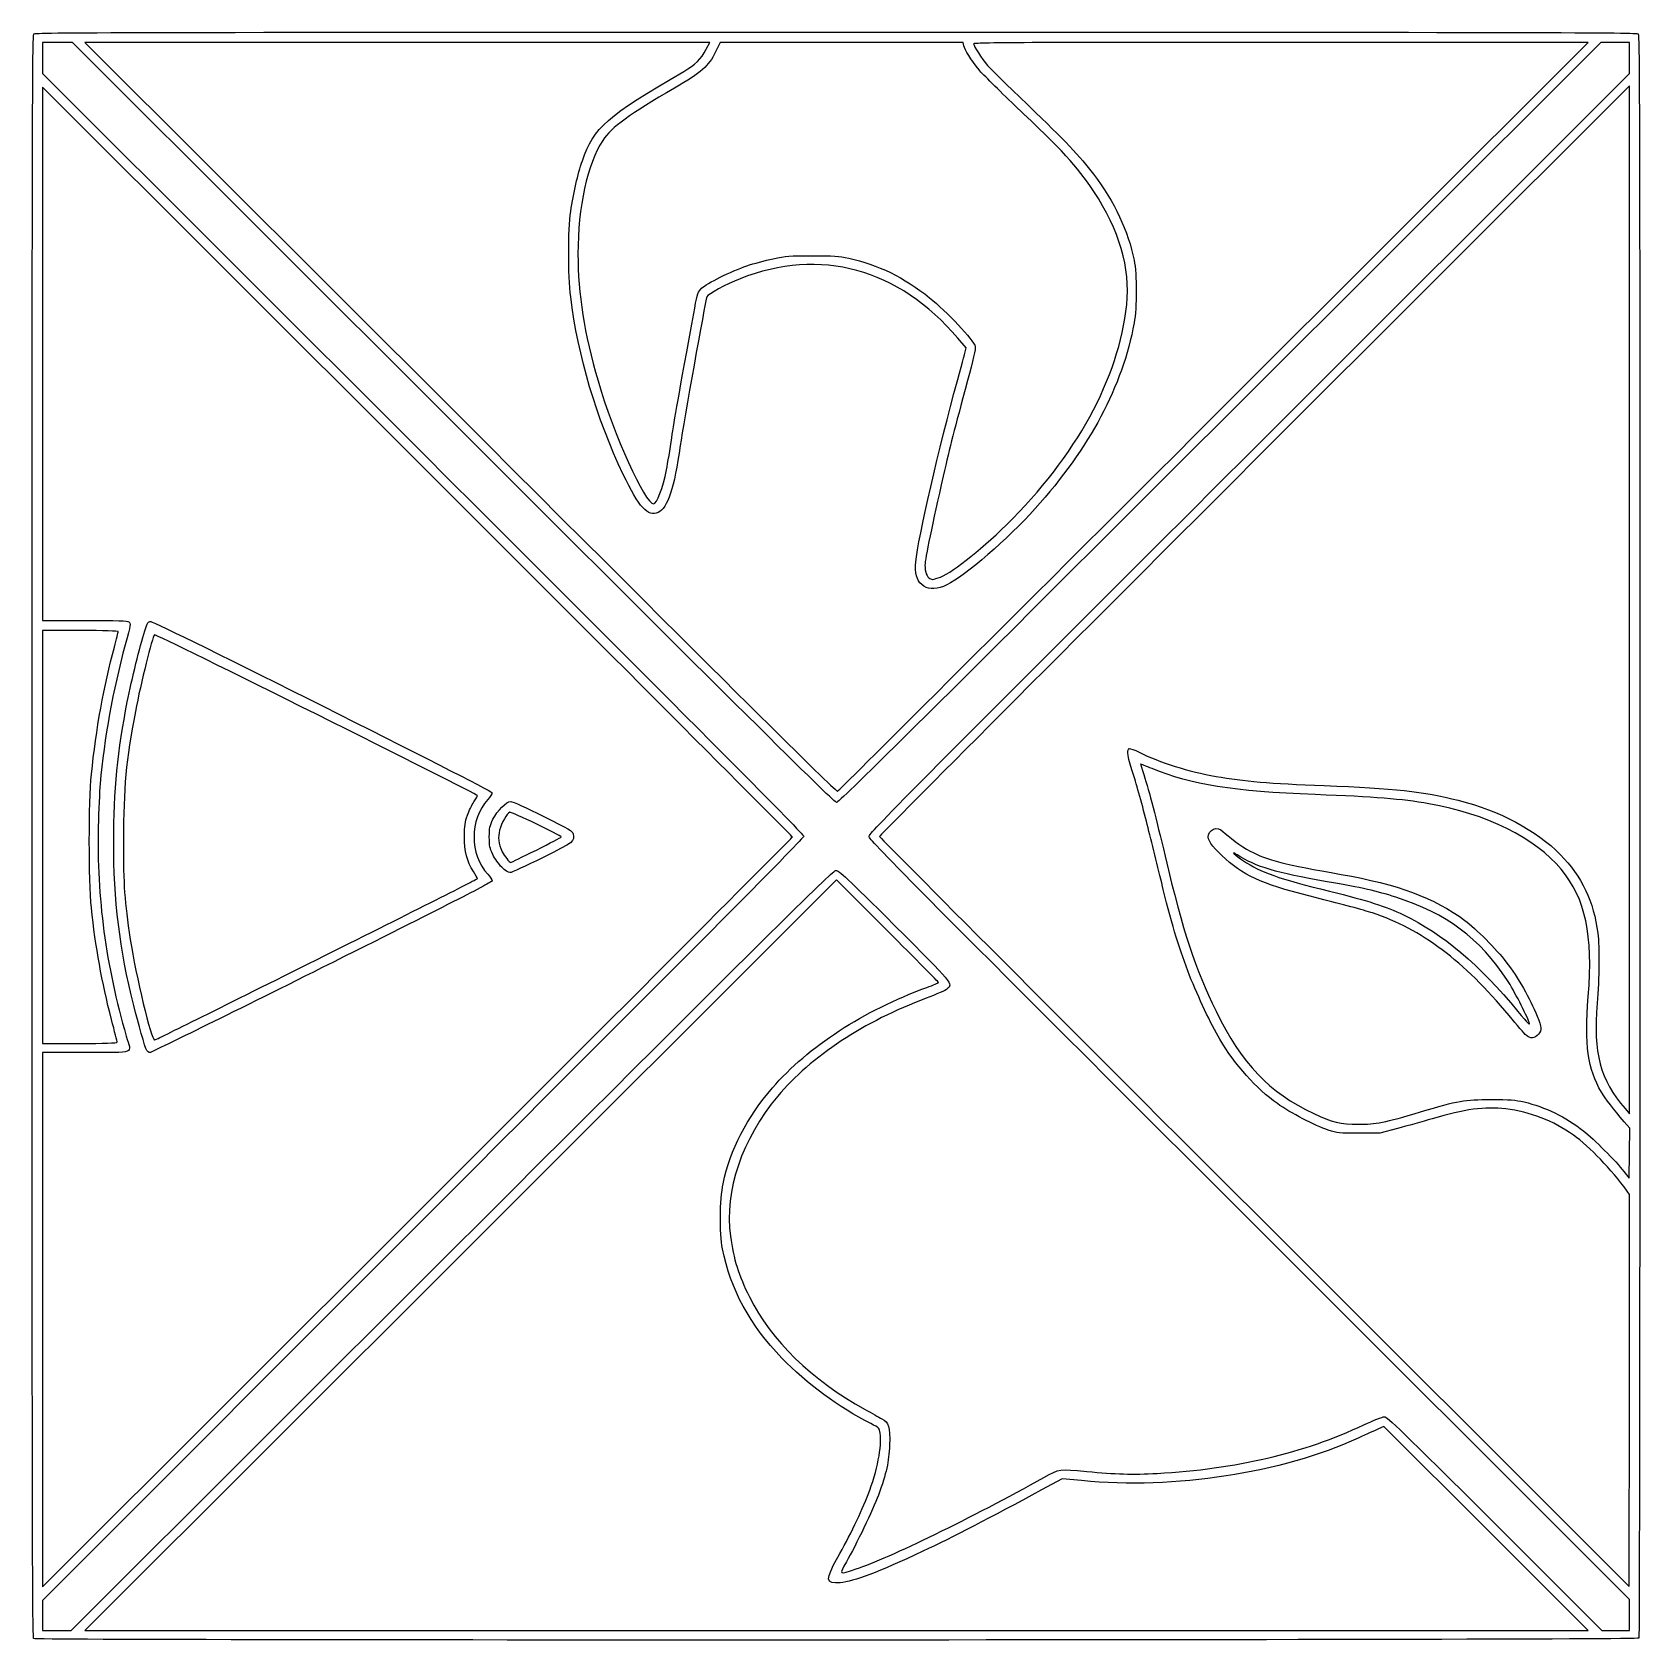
# Model space of a CAD drawing. Extents: x 0 to 400, y 0 to 400.
import ezdxf

# ---------------------------------------------------------------- set-up
doc = ezdxf.new("R2010")
doc.units = 0
doc.layers.add('Layer_1', color=7, linetype='CONTINUOUS')

msp = doc.modelspace()

# ---------------------------------------------------------------- linework, layer by layer
at = {"layer": 'Layer_1', "color": 7}
for p, q in [((6.271513, 397.467773), (2.537024, 397.467773)), ((2.537024, 397.467773), (2.537024, 393.599032)), ((10.006002, 397.467773), (6.271513, 397.467773)), ((104.723123, 302.91543), (10.006002, 397.467773)), ((90.856226, 397.467773), (13.108264, 397.467773)), ((13.108264, 397.467773), (106.536933, 304.199815)), ((168.604182, 397.467773), (90.856226, 397.467773)), ((167.709572, 395.792196), (168.604182, 397.467773)), ((171.200322, 397.467773), (170.023719, 395.097368)), ((201.422342, 397.467773), (171.200322, 397.467773)), ((231.644361, 397.467773), (201.422342, 397.467773)), ((231.81423, 396.619883), (231.644361, 397.467773)), ((294.012695, 304.446254), (387.177699, 397.467773)), ((390.279963, 397.467773), (295.562843, 302.91543)), ((387.177699, 397.467773), (310.714767, 397.467773)), ((393.873506, 397.467773), (390.279963, 397.467773)), ((397.46705, 397.467773), (393.873506, 397.467773)), ((397.46705, 393.598606), (397.46705, 397.467773)), ((2.537024, 393.599032), (2.537024, 389.730255)), ((397.46705, 389.729439), (397.46705, 393.598606)), ((2.537024, 389.730255), (97.252576, 295.176386)), ((302.845456, 295.270616), (397.46705, 389.729439)), ((95.843119, 293.206937), (2.537024, 386.351942)), ((2.537024, 386.351942), (2.537024, 320.010689)), ((397.46705, 386.633423), (304.16096, 293.488348)), ((397.46705, 258.787946), (397.46705, 386.633423)), ((232.36765, 321.455094), (230.313771, 323.870164)), ((232.047852, 320.134992), (232.36765, 321.455094)), ((2.537024, 320.010689), (2.537024, 253.669437)), ((294.012684, 304.446254), (294.012695, 304.446254)), ((225.42578, 264.22234), (225.42578, 264.22234)), ((397.46705, 130.942433), (397.46705, 258.787946)), ((2.537024, 253.669437), (13.054078, 253.669437)), ((11.98037, 251.136812), (2.537004, 251.136812)), ((2.537004, 251.136812), (2.537004, 199.780273)), ((2.537004, 199.780273), (2.537004, 148.423735)), ((125.444178, 196.545328), (125.444178, 196.545328)), ((189.149215, 199.780273), (189.149215, 199.780273)), ((116.844409, 192.25266), (116.844409, 192.25266)), ((200.141863, 189.085635), (106.624964, 95.72991)), ((212.82754, 176.42414), (200.141863, 189.085635)), ((70.75517, 169.247953), (70.75517, 169.247953)), ((372.476455, 153.700098), (372.476455, 153.700098)), ((2.537004, 148.423735), (11.839424, 148.423735)), ((21.141846, 148.704294), (21.141864, 148.704294)), ((371.715765, 150.46391), (371.715765, 150.46391)), ((13.389848, 146.172485), (2.537024, 146.172485)), ((2.537024, 146.172485), (2.537024, 79.690598)), ((28.511808, 146.664936), (28.511822, 146.664936)), ((396.350922, 132.229836), (397.46705, 130.942433)), ((397.478021, 127.38553), (396.133562, 128.930343)), ((396.133562, 128.930343), (396.133562, 128.930343)), ((335.309974, 126.08492), (330.094977, 126.076754)), ((339.679289, 127.25963), (335.309974, 126.08492)), ((397.402076, 121.155865), (397.478021, 127.38553)), ((397.326096, 114.926164), (397.402076, 121.155865)), ((396.059783, 116.549406), (397.326096, 114.926164)), ((397.468754, 110.856111), (396.853279, 111.700307)), ((396.853279, 111.700307), (396.853279, 111.700307)), ((397.397425, 62.102391), (397.468754, 110.856111)), ((2.537024, 13.208641), (95.843119, 106.35361)), ((97.252576, 104.595272), (2.537024, 9.883549)), ((397.46705, 10.112554), (302.845456, 104.571377)), ((304.090487, 106.423945), (397.326096, 13.348707)), ((9.724111, 2.374221), (104.441229, 96.926527)), ((104.441229, 96.926527), (104.441229, 96.926527)), ((106.624964, 95.72991), (13.108062, 2.374221)), ((2.537024, 79.690598), (2.537024, 13.208641)), ((397.326096, 13.348707), (397.397425, 62.102391)), ((336.342793, 53.121426), (334.980695, 52.535029)), ((361.760194, 27.747841), (336.342793, 53.121426)), ((256.283434, 40.152211), (251.116895, 37.34279)), ((261.124044, 39.673181), (256.283434, 40.152211)), ((363.920482, 28.967039), (390.564711, 2.374221)), ((387.177628, 2.374221), (361.760194, 27.747841)), ((361.760194, 27.747841), (361.760194, 27.747841)), ((2.537024, 9.883549), (2.537024, 6.128849)), ((397.46705, 6.243352), (397.46705, 10.112554)), ((2.537024, 6.128849), (2.537024, 2.374221)), ((397.46705, 2.374221), (397.46705, 6.243352)), ((0.372499, 0.354106), (0.372499, 0.354106)), ((2.537024, 2.374221), (6.130567, 2.374221)), ((6.130567, 2.374221), (9.724111, 2.374221)), ((13.108062, 2.374221), (200.142843, 2.374221)), ((200.142843, 2.374221), (387.177628, 2.374221)), ((390.564711, 2.374221), (394.01588, 2.374221)), ((394.01588, 2.374221), (397.46705, 2.374221))]:
    msp.add_line(p, q, dxfattribs=at)
for points in [[(0, 199.920979), (0, 380.576453), (0.041201, 399.157125), (0.44268, 399.557938)], [(0.44268, 399.557938), (0.844157, 399.958716), (19.418571, 399.999866), (200.001853, 400.000008)], [(200.001853, 400.000008), (380.620892, 400.000185), (399.159491, 399.959142), (399.561192, 399.558115)], [(235.609615, 390.615673), (233.565737, 393.123268), (232.027103, 395.557368), (231.81423, 396.619883)], [(310.714767, 397.467773), (247.607054, 397.467773), (234.251856, 397.402941), (234.251856, 397.096677)], [(234.251856, 397.096677), (234.251856, 396.505025), (236.245022, 393.405034), (237.701389, 391.731588)], [(399.561192, 399.558115), (399.962964, 399.157054), (400.003688, 380.620124), (399.999747, 199.971218)], [(170.023719, 395.097368), (168.189515, 391.402174), (166.671875, 390.063183), (159.831027, 386.104402)], [(162.129743, 390.244755), (165.087276, 391.962688), (166.318489, 393.18675), (167.709572, 395.792196)], [(136.903308, 368.028005), (139.759751, 376.271678), (143.025312, 379.147635), (162.129743, 390.244755)], [(244.525372, 381.752797), (240.485782, 385.567251), (236.473694, 389.555536), (235.609615, 390.615673)], [(237.701389, 391.731588), (238.435829, 390.887675), (243.088391, 386.32265), (248.040411, 381.58706)], [(159.831027, 386.104402), (148.619379, 379.616298), (144.186858, 376.375778), (141.984742, 373.057467)], [(264.128095, 360.390717), (259.81205, 366.837565), (256.508907, 370.43718), (244.525372, 381.752797)], [(248.040411, 381.58706), (256.926706, 373.089138), (260.676204, 369.129078), (264.084402, 364.641986)], [(141.984742, 373.057467), (138.135099, 367.256486), (135.776131, 356.497265), (135.799113, 344.844886)], [(133.998312, 355.397612), (134.675483, 360.05257), (135.733039, 364.650614), (136.903308, 368.028005)], [(264.084402, 364.641986), (269.268084, 357.817368), (272.742125, 350.462805), (274.187439, 343.253847)], [(272.332255, 332.229582), (273.282145, 341.270302), (270.472671, 350.913928), (264.128095, 360.390717)], [(133.989365, 334.151491), (133.324108, 339.50181), (133.328852, 350.79591), (133.998312, 355.397612)], [(135.799113, 344.844886), (135.818889, 334.828247), (137.373157, 324.990836), (140.794974, 313.225126)], [(230.313771, 323.870164), (215.570656, 341.20579), (196.086225, 346.525397), (176.149846, 338.657968)], [(184.340607, 343.646174), (187.568142, 344.332233), (188.428252, 344.398627), (194.082315, 344.397881)], [(194.082315, 344.397881), (199.42489, 344.397881), (200.681755, 344.310894), (203.155954, 343.77495)], [(166.569269, 336.31547), (167.798672, 337.507365), (173.943108, 340.537697), (177.857103, 341.882404)], [(177.857103, 341.882404), (179.475975, 342.438586), (182.39355, 343.23226), (184.340607, 343.646174)], [(203.155954, 343.77495), (210.39708, 342.206527), (216.896351, 339.031975), (223.300753, 333.935409)], [(274.187439, 343.253847), (274.877481, 339.81205), (274.876015, 331.432216), (274.184598, 327.67915)], [(164.838785, 331.307879), (165.543867, 335.148713), (165.633577, 335.408288), (166.569269, 336.31547)], [(176.149846, 338.657968), (172.615411, 337.263164), (168.071955, 334.8035), (167.879867, 334.180889)], [(147.043649, 290.00107), (140.399029, 303.960939), (135.815964, 319.461005), (133.989365, 334.151491)], [(167.879867, 334.180889), (167.381547, 332.565635), (162.05545, 302.807602), (161.25148, 297.146617)], [(223.300753, 333.935409), (227.477057, 330.611914), (234.280164, 323.32339), (234.660548, 321.765051)], [(242.385809, 277.441402), (259.708984, 294.362404), (270.410826, 313.941825), (272.332255, 332.229582)], [(159.136053, 299.116456), (159.768307, 303.492205), (160.755709, 309.065991), (164.838785, 331.307879)], [(274.184598, 327.67915), (271.276322, 311.889934), (263.193258, 296.722974), (249.554916, 281.46427)], [(234.660548, 321.765051), (234.768702, 321.321951), (234.065097, 318.233605), (232.738242, 313.32745)], [(229.358884, 310.091298), (230.661927, 314.889269), (231.871965, 319.408955), (232.047852, 320.134992)], [(140.794974, 313.225126), (144.691494, 299.827226), (152.464466, 282.654247), (154.632227, 282.654247)], [(232.738242, 313.32745), (229.341349, 300.767215), (228.446313, 297.259096), (226.671554, 289.548668)], [(219.77917, 267.302591), (219.806616, 271.033006), (224.759846, 293.157088), (229.358884, 310.091298)], [(106.536933, 304.199815), (180.008486, 230.854645), (200.059818, 210.984476), (200.406654, 211.178261)], [(200.406654, 211.178261), (200.649229, 211.313818), (242.771944, 253.284424), (294.012684, 304.446254)], [(200.142985, 208.363124), (199.583241, 208.363124), (180.165815, 227.604042), (104.723123, 302.91543)], [(295.562843, 302.91543), (220.120151, 227.604042), (200.702724, 208.363124), (200.142985, 208.363124)], [(161.25148, 297.146617), (159.7556, 286.613774), (158.106777, 281.611366), (155.763264, 280.495771)], [(157.830834, 291.160336), (158.146162, 292.75031), (158.733514, 296.33054), (159.136053, 299.116456)], [(189.149215, 199.780273), (189.149215, 199.935252), (147.161472, 241.977257), (95.843119, 293.206937)], [(97.252576, 295.176386), (169.321758, 223.23021), (191.96813, 200.465231), (191.96813, 199.964756)], [(208.223876, 199.920979), (208.223876, 200.731766), (216.726048, 209.299313), (302.845456, 295.270616)], [(304.16096, 293.488348), (252.842604, 242.258668), (210.85486, 200.153464), (210.85486, 199.921298)], [(155.763264, 280.495771), (153.249882, 279.299296), (150.937982, 281.819495), (147.043649, 290.00107)], [(154.632227, 282.654247), (155.444147, 282.654247), (156.924731, 286.591583), (157.830834, 291.160336)], [(226.671554, 289.548668), (224.021287, 278.034651), (222.130523, 268.821095), (222.130523, 267.420609)], [(249.554916, 281.46427), (242.916552, 274.037241), (232.113078, 264.712342), (227.583863, 262.500217)], [(225.42578, 264.22234), (228.214718, 265.04914), (235.560799, 270.774851), (242.385809, 277.441402)], [(221.873018, 262.157064), (220.344864, 263.202324), (219.759586, 264.640622), (219.77917, 267.302591)], [(222.130523, 267.420609), (222.130523, 265.717872), (222.62601, 264.374656), (223.363855, 264.077232)], [(223.982128, 263.817906), (223.992744, 263.807964), (224.642389, 263.990104), (225.42578, 264.22234)], [(227.583863, 262.500217), (225.346761, 261.407594), (223.160804, 261.276226), (221.873018, 262.157064)], [(223.363855, 264.077232), (223.693283, 263.944409), (223.971505, 263.827705), (223.982128, 263.817906)], [(13.054078, 253.669437), (21.378825, 253.669437), (23.678392, 253.591149), (24.08568, 253.293868)], [(24.08568, 253.293868), (24.576405, 252.93566), (24.533056, 252.672393), (23.149456, 247.608206)], [(28.040584, 251.066441), (28.727594, 253.230953), (28.829098, 253.387032), (29.540403, 253.372795)], [(29.540403, 253.372795), (30.717097, 253.349007), (114.285049, 211.436451), (114.400787, 210.811816)], [(21.423737, 250.867543), (21.423737, 251.033599), (17.803864, 251.136812), (11.98037, 251.136812)], [(20.444559, 246.998234), (20.983107, 248.978264), (21.423737, 250.719489), (21.423737, 250.867543)], [(23.668982, 233.386135), (24.82025, 239.160026), (26.789989, 247.126371), (28.040584, 251.066441)], [(30.435336, 250.100428), (29.868189, 249.496492), (27.03559, 238.130494), (25.679249, 231.016298)], [(110.78337, 210.065506), (110.78337, 210.460816), (30.688232, 250.369731), (30.435336, 250.100428)], [(14.747361, 215.398286), (15.893485, 226.592014), (17.858046, 237.488603), (20.444559, 246.998234)], [(23.149456, 247.608206), (20.094967, 236.428218), (17.905918, 224.28527), (16.911665, 213.00633)], [(20.286087, 198.795336), (20.28495, 210.963457), (21.331174, 221.661397), (23.668982, 233.386135)], [(25.679249, 231.016298), (23.357771, 218.839869), (22.722427, 211.978964), (22.708502, 198.936041)], [(274.152935, 214.773438), (272.563632, 219.715097), (272.26711, 221.483625), (272.981956, 221.757473)], [(272.981956, 221.757473), (273.198028, 221.840234), (274.304001, 221.440806), (275.439685, 220.869889)], [(275.439685, 220.869889), (280.483459, 218.334246), (287.779397, 216.039218), (294.576645, 214.850057)], [(275.804734, 217.930947), (275.777395, 217.930947), (276.124429, 216.759574), (276.575933, 215.327915)], [(278.661564, 216.785634), (277.117643, 217.41556), (275.83208, 217.930947), (275.804734, 217.930947)], [(319.242155, 210.337757), (298.724766, 211.137927), (288.536248, 212.756767), (278.661564, 216.785634)], [(14.746438, 182.192421), (14.038928, 188.952457), (14.039483, 208.48455), (14.747361, 215.398286)], [(16.911665, 213.00633), (16.747942, 211.14904), (16.537885, 206.337009), (16.44487, 202.312935)], [(277.659496, 202.031595), (276.590987, 206.365235), (275.013042, 212.099077), (274.152935, 214.773438)], [(276.575933, 215.327915), (278.008987, 210.784016), (279.562856, 204.842045), (281.892718, 194.996362)], [(294.576645, 214.850057), (301.497393, 213.639309), (307.853907, 213.104039), (321.497286, 212.583113)], [(321.497286, 212.583113), (338.820706, 211.921659), (346.10994, 211.119181), (354.813286, 208.915187)], [(108.29951, 205.172098), (108.694643, 206.280272), (109.415152, 207.774597), (109.900651, 208.492716)], [(113.361328, 209.078403), (108.798963, 204.137347), (108.788042, 195.435023), (113.338002, 190.507388)], [(109.900651, 208.492716), (110.386146, 209.210835), (110.78337, 209.918587), (110.78337, 210.065506)], [(114.400787, 210.811816), (114.454907, 210.519718), (114.015323, 209.786687), (113.361328, 209.078403)], [(114.656922, 204.177538), (115.736466, 206.36662), (117.996674, 208.644534), (119.089184, 208.644534)], [(119.089184, 208.644534), (119.484572, 208.644534), (123.094057, 207.003469), (127.110264, 204.997663)], [(347.503303, 208.067973), (340.712002, 209.223795), (334.015442, 209.761621), (319.242155, 210.337757)], [(354.813286, 208.915187), (365.26945, 206.267349), (374.099093, 201.570708), (380.258602, 195.380417)], [(107.566355, 199.920979), (107.578781, 202.650549), (107.693561, 203.472556), (108.29951, 205.172098)], [(113.744634, 199.786203), (113.743214, 202.081657), (113.830733, 202.502175), (114.656922, 204.177538)], [(118.841982, 205.941734), (118.142364, 205.673709), (116.758364, 203.255728), (116.300792, 201.502041)], [(131.643341, 199.780273), (131.643341, 200.109438), (119.222799, 206.087623), (118.841982, 205.941734)], [(127.110264, 204.997663), (133.771447, 201.670902), (134.428274, 201.278858), (134.59275, 200.531306)], [(380.424799, 191.769405), (374.268664, 199.37559), (361.534384, 205.679993), (347.503303, 208.067973)], [(16.44487, 202.312935), (16.040776, 184.830674), (18.32663, 167.740953), (23.413848, 150.210867)], [(116.300792, 201.502041), (115.828327, 199.691227), (116.005279, 198.251971), (116.961699, 196.126549)], [(134.59275, 200.531306), (135.005965, 198.65321), (134.956117, 198.614617), (126.975321, 194.634462)], [(281.441608, 186.694993), (280.429925, 190.796468), (278.727979, 197.697955), (277.659496, 202.031595)], [(292.603408, 199.747609), (292.603408, 201.700229), (294.940849, 202.598357), (296.289334, 201.163823)], [(296.289334, 201.163823), (297.479905, 199.897297), (300.842699, 197.471683), (303.043711, 196.291824)], [(0.372499, 0.354106), (0.064463, 0.661648), (0, 35.197663), (0, 199.920979)], [(25.264167, 157.850818), (21.731082, 172.025952), (20.287493, 183.899419), (20.286087, 198.795336)], [(22.708502, 198.936041), (22.696267, 187.488134), (22.939173, 183.979589), (24.413133, 174.313062)], [(95.843119, 106.35361), (147.161472, 157.583325), (189.149215, 199.625331), (189.149215, 199.780273)], [(191.96813, 199.964756), (191.96813, 199.464601), (169.27665, 176.616434), (97.252576, 104.595272)], [(109.778461, 191.197388), (108.161958, 193.723374), (107.549135, 196.140041), (107.566355, 199.920979)], [(114.61471, 195.418478), (113.844569, 197.040158), (113.745877, 197.535591), (113.744634, 199.786203)], [(116.961699, 196.126549), (117.433458, 195.078165), (118.727429, 193.448638), (119.088161, 193.448638)], [(119.088161, 193.448638), (119.174431, 193.448638), (122.034641, 194.842165), (125.444178, 196.545328)], [(125.444178, 196.545328), (128.853718, 198.248527), (131.643341, 199.704222), (131.643341, 199.780273)], [(302.845456, 104.571377), (216.726048, 190.542609), (208.223876, 199.110228), (208.223876, 199.920979)], [(210.85486, 199.921298), (210.85486, 199.689133), (252.810891, 157.61535), (304.090487, 106.423945)], [(296.971906, 194.269615), (294.229696, 196.665121), (292.603408, 198.704408), (292.603408, 199.747609)], [(299.802069, 195.358333), (297.916273, 196.543943), (299.255285, 195.255653), (301.362031, 193.857475)], [(303.043711, 196.291824), (307.202625, 194.062409), (311.78308, 192.886207), (325.678558, 190.479481)], [(399.999747, 199.971218), (399.996196, 90.441653), (399.892842, 0.665057), (399.767439, 0.467792)], [(116.844409, 192.25266), (116.06786, 193.015338), (115.110343, 194.374851), (114.61471, 195.418478)], [(118.86234, 190.915977), (118.457618, 190.915977), (117.68295, 191.429127), (116.844409, 192.25266)], [(126.975321, 194.634462), (122.874474, 192.589316), (119.223633, 190.915977), (118.86234, 190.915977)], [(281.892718, 194.996362), (286.406896, 175.920114), (289.278497, 167.181398), (294.561257, 156.4438)], [(320.436361, 184.422724), (306.711598, 187.807819), (302.203054, 189.699832), (296.971906, 194.269615)], [(322.202017, 188.66778), (309.280531, 190.904402), (304.719809, 192.266614), (299.802069, 195.358333)], [(301.362031, 193.857475), (305.708964, 190.972643), (310.133199, 189.412705), (322.795848, 186.300038)], [(380.258602, 195.380417), (385.495022, 190.117723), (388.601227, 183.588753), (389.54505, 175.860857)], [(70.75517, 169.247953), (92.770679, 180.236961), (110.780121, 189.322843), (110.776152, 189.438801)], [(114.447934, 188.844523), (114.447934, 188.513583), (102.532521, 182.436161), (72.164577, 167.278113)], [(104.441229, 96.926527), (188.343144, 180.682404), (199.254677, 191.478798), (200.00196, 191.478798)], [(110.776152, 189.438801), (110.772175, 189.554795), (110.323225, 190.346125), (109.778461, 191.197388)], [(113.338002, 190.507388), (113.948463, 189.846254), (114.447934, 189.097956), (114.447934, 188.844523)], [(200.00196, 191.478798), (200.739358, 191.478798), (202.575959, 189.751669), (214.588857, 177.761356)], [(339.256452, 184.806424), (334.489246, 186.35042), (330.91551, 187.159573), (322.202017, 188.66778)], [(325.678558, 190.479481), (339.792556, 188.034943), (348.740523, 184.703744), (356.497181, 179.006259)], [(387.176705, 160.105193), (388.379961, 175.663024), (386.562614, 184.185836), (380.424799, 191.769405)], [(287.995692, 165.308167), (285.573763, 171.43881), (283.682328, 177.610851), (281.441608, 186.694993)], [(333.477676, 180.884674), (331.384631, 181.577727), (325.516045, 183.169867), (320.436361, 184.422724)], [(322.795848, 186.300038), (332.392817, 183.940995), (336.685687, 182.565718), (341.229693, 180.394531)], [(367.100501, 164.041748), (360.027633, 174.732161), (352.094048, 180.648639), (339.256452, 184.806424)], [(19.740336, 154.402773), (17.298645, 163.841678), (15.786154, 172.25826), (14.746438, 182.192421)], [(367.473834, 155.366088), (356.134571, 169.011527), (345.715773, 176.832161), (333.477676, 180.884674)], [(341.229693, 180.394531), (350.898688, 175.77458), (360.112347, 167.994741), (369.652015, 156.395158)], [(225.513221, 163.581748), (225.513221, 163.681268), (219.804663, 169.460342), (212.82754, 176.42414)], [(214.588857, 177.761356), (229.270967, 163.106872), (229.100381, 163.311983), (227.697879, 161.997845)], [(356.497181, 179.006259), (359.053879, 177.128271), (364.500239, 171.653898), (366.703984, 168.746945)], [(24.413133, 174.313062), (25.802221, 165.203144), (29.647443, 149.267932), (30.456615, 149.267932)], [(389.54505, 175.860857), (389.987581, 172.237596), (389.928182, 164.617741), (389.40896, 158.410941)], [(30.456615, 149.267932), (30.605307, 149.267932), (48.739657, 158.25898), (70.75517, 169.247953)], [(366.703984, 168.746945), (369.759275, 164.716729), (372.625078, 159.71219), (374.462201, 155.19879)], [(72.164577, 167.278113), (48.908745, 155.670009), (29.631829, 146.172485), (29.326997, 146.172485)], [(295.525382, 149.460758), (293.297085, 153.240453), (290.128935, 159.908319), (287.995692, 165.308167)], [(184.1831, 137.353883), (193.047092, 147.645932), (206.840294, 156.615252), (222.623833, 162.350762)], [(227.697879, 161.997845), (227.349038, 161.670988), (224.970581, 160.622675), (222.412413, 159.668236)], [(222.623833, 162.350762), (224.212994, 162.928283), (225.513221, 163.482193), (225.513221, 163.581748)], [(372.476455, 153.700098), (371.91374, 155.364632), (368.512561, 161.907485), (367.100501, 164.041748)], [(390.450705, 136.323322), (387.039905, 142.098384), (386.235793, 147.939273), (387.176705, 160.105193)], [(28.511822, 146.664936), (28.11212, 147.41927), (26.360254, 153.453198), (25.264167, 157.850818)], [(222.412413, 159.668236), (207.133745, 153.968052), (193.725857, 145.123035), (185.53138, 135.338384)], [(294.561257, 156.4438), (301.053413, 143.2481), (307.678907, 136.307451), (318.86039, 130.988731)], [(369.652015, 156.395158), (372.190926, 153.308019), (372.808034, 152.719208), (372.476455, 153.700098)], [(389.40896, 158.410941), (388.365901, 145.941775), (390.085503, 139.456475), (396.350922, 132.229836)], [(21.141864, 148.704294), (21.141864, 148.858598), (20.511177, 151.422894), (19.740336, 154.402773)], [(371.715765, 150.46391), (371.333805, 150.812176), (369.424963, 153.018158), (367.473834, 155.366088)], [(374.462201, 155.19879), (375.605063, 152.391002), (375.648557, 151.762923), (374.772051, 150.723059)], [(11.839424, 148.423735), (17.833975, 148.423735), (21.141846, 148.523504), (21.141846, 148.704294)], [(23.413848, 150.210867), (24.736178, 145.654257), (26.022539, 146.172485), (13.389848, 146.172485)], [(309.81263, 133.446264), (304.591576, 137.154559), (299.251873, 143.13981), (295.525382, 149.460758)], [(374.772051, 150.723059), (373.859472, 149.640341), (372.724491, 149.544124), (371.715765, 150.46391)], [(29.326997, 146.172485), (29.022165, 146.172485), (28.65533, 146.394106), (28.511808, 146.664936)], [(171.919574, 113.529442), (173.752455, 122.100575), (177.772691, 129.9107), (184.1831, 137.353883)], [(396.133562, 128.930343), (393.413578, 132.055614), (391.504274, 134.539456), (390.450705, 136.323322)], [(185.53138, 135.338384), (176.567478, 124.634976), (172.237236, 111.805934), (173.753381, 100.444091)], [(322.483907, 126.862155), (319.216222, 127.944517), (313.041245, 131.153083), (309.81263, 133.446264)], [(345.431654, 131.400444), (354.976417, 134.240932), (356.286958, 134.470754), (362.935331, 134.469796)], [(366.642241, 132.127511), (361.36034, 132.74082), (356.43764, 132.087319), (348.328427, 129.696287)], [(362.935331, 134.469796), (367.728048, 134.469796), (368.966347, 134.377341), (371.196047, 133.857551)], [(383.4955, 125.598292), (378.476121, 129.179941), (372.676453, 131.426824), (366.642241, 132.127511)], [(371.196047, 133.857551), (376.494103, 132.622447), (381.440307, 130.211532), (386.050458, 126.61703)], [(318.86039, 130.988731), (323.362816, 128.847084), (325.577724, 128.312134), (329.954034, 128.309471)], [(329.954034, 128.309471), (334.335077, 128.30592), (336.466573, 128.732474), (345.431654, 131.400444)], [(348.328427, 129.696287), (345.974521, 129.00224), (342.082415, 127.905746), (339.679289, 127.25963)], [(330.094977, 126.076754), (325.117281, 126.068943), (324.770949, 126.104447), (322.483907, 126.862155)], [(396.853279, 111.700307), (392.9256, 117.088084), (387.476258, 122.757804), (383.4955, 125.598292)], [(386.050458, 126.61703), (388.510086, 124.69924), (394.044994, 119.132093), (396.059783, 116.549406)], [(171.755322, 97.348643), (170.98669, 101.216142), (171.071426, 109.56324), (171.919574, 113.529442)], [(173.753381, 100.444091), (174.505322, 94.809094), (175.785826, 90.702826), (178.448148, 85.3889)], [(186.532852, 70.161901), (178.567756, 78.408983), (173.762431, 87.249527), (171.755322, 97.348643)], [(178.448148, 85.3889), (183.934951, 74.43742), (193.793341, 64.847832), (207.258753, 57.363819)], [(208.652031, 53.850694), (200.798534, 57.812493), (192.672751, 63.804631), (186.532852, 70.161901)], [(207.258753, 57.363819), (208.849012, 56.479963), (210.70078, 55.447165), (211.373794, 55.068685)], [(211.015118, 51.44901), (210.820108, 52.747241), (210.801039, 52.766591), (208.652031, 53.850694)], [(211.373794, 55.068685), (213.226692, 54.026691), (213.489612, 53.141309), (213.317052, 48.524731)], [(279.918294, 41.470858), (299.509268, 42.530568), (316.46417, 46.513777), (331.363492, 53.556856)], [(334.980695, 52.535029), (334.231566, 52.212504), (331.969558, 51.190286), (329.954034, 50.263506)], [(331.363492, 53.556856), (333.689096, 54.65619), (335.970838, 55.556627), (336.434044, 55.557763)], [(336.434044, 55.557763), (337.176093, 55.561313), (340.444261, 52.397945), (363.920482, 28.967039)], [(207.997863, 36.18782), (210.245875, 41.989334), (211.490484, 48.284541), (211.015118, 51.44901)], [(213.317052, 48.524731), (213.158544, 44.284113), (212.558659, 41.58742), (210.547868, 36.076371)], [(329.954034, 50.263506), (310.882069, 41.493545), (284.205434, 37.389017), (261.124044, 39.673181)], [(205.040384, 17.680785), (213.124903, 20.385147), (233.951216, 30.536598), (251.729132, 40.438521)], [(251.729132, 40.438521), (255.772919, 42.690801), (255.294329, 42.623981), (262.451844, 41.936006)], [(262.451844, 41.936006), (269.557117, 41.253072), (273.802233, 41.140024), (279.918294, 41.470858)], [(200.46699, 20.616674), (203.242376, 25.54509), (206.419094, 32.1134), (207.997863, 36.18782)], [(210.547868, 36.076371), (209.229662, 32.463513), (204.962252, 23.543261), (202.603269, 19.469622)], [(251.116895, 37.34279), (238.373955, 30.413468), (229.060144, 25.598489), (221.585955, 22.076026)], [(201.065945, 14.277263), (197.340924, 13.976964), (197.252854, 14.909106), (200.46699, 20.616674)], [(221.585955, 22.076026), (210.486846, 16.845252), (204.447135, 14.549833), (201.065945, 14.277263)], [(202.603269, 19.469622), (200.720569, 16.218451), (200.704343, 16.230345), (205.040384, 17.680785)], [(399.767439, 0.467792), (399.422759, -0.07433), (0.91533, -0.187768), (0.372499, 0.354106)]]:
    msp.add_open_spline(points, degree=3, dxfattribs=at)

doc.saveas('drawing.dxf')
